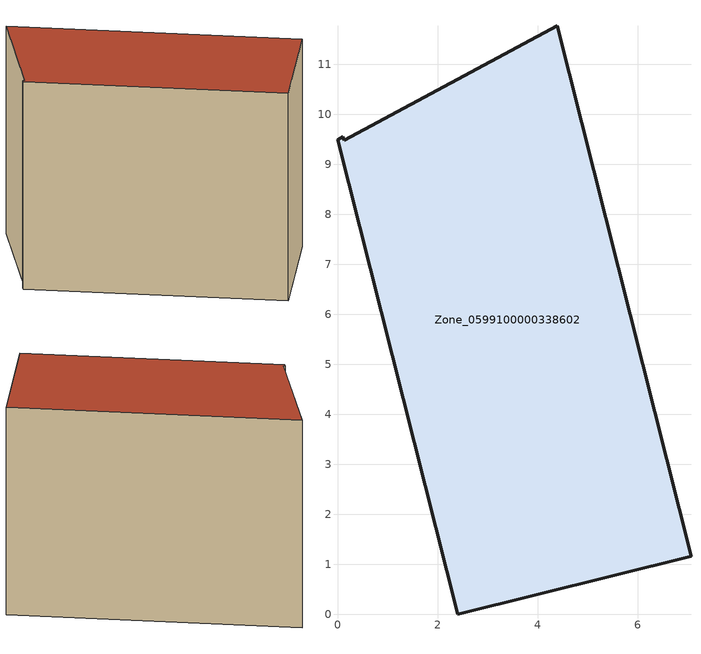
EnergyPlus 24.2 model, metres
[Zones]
Zone_0599100000338602
 floor ground (C_G): 4.39,11.78 7.07,1.17 2.41,0 0,9.5 0.1,9.55 0.13,9.49 z0
 wall outside (C_F): 2.41,0 7.07,1.17 4.39,11.78 0.13,9.49 0.1,9.55 0,9.5 2.41,0 z0:8.39
 roof outside (C_R): 7.07,1.17 4.39,11.78 0.13,9.49 0.1,9.55 0,9.5 2.41,0 z8.39
[BUILDING]
Pand.0599100000338602: North Axis=0; Terrain=City; Loads Convergence Tolerance Value=0.04; Temperature Convergence Tolerance Value=0.4; Solar Distribution=FullExterior; Maximum Number of Warmup Days=25; Minimum Number of Warmup Days=1
[Site:Location]
Rotterdam.The.Hague.AP_ZH_NLD Design_Conditions: Latitude=51.96; Longitude=4.45; Time Zone=1; Elevation=-4.5
[SITE:GROUNDTEMPERATURE:BUILDINGSURFACE]
18, 18, 18, 18, 18, 18, 18, 18, 18, 18, 18, 18
[MATERIAL] Thermal Absorptance=0.9; Solar Absorptance=0.7; Visible Absorptance=0.7
Name | Roughness | Thickness | Conductivity | Density | Specific Heat
G.TI.1992-2005 | MediumSmooth | 0.15 | 0.06 | 540 | 1210
F.TI.1992-2005 | Rough | 0.3 | 0.12 | 1920 | 840
R.TI.1992-2005 | MediumRough | 0.2 | 0.08 | 1500 | 1000
[CONSTRUCTION]
C_G: G.TI.1992-2005
C_F: F.TI.1992-2005
C_R: R.TI.1992-2005
[ZONE]
Zone_0599100000338602: Type=1; Multiplier=1; Ceiling Height=Autocalculate; Volume=Autocalculate; Floor Area=autocalculate; Part of Total Floor Area=Yes
[ZONEINFILTRATION:DESIGNFLOWRATE]
Infil_Zone_0599100000338602: Zone or ZoneList or Space or SpaceList=Zone_0599100000338602; Schedule=AlwaysOn; Design Flow Rate Calculation Method=Flow/Area; Flow Rate per Floor Area=0.0015; Constant Term Coefficient=1; Temperature Term Coefficient=0; Velocity Term Coefficient=0; Velocity Squared Term Coefficient=0
[HVACTEMPLATE:ZONE:IDEALLOADSAIRSYSTEM]
Zone_0599100000338602: Maximum Heating Supply Air Temperature=50; Minimum Cooling Supply Air Temperature=13; Maximum Heating Supply Air Humidity Ratio=0.0156; Minimum Cooling Supply Air Humidity Ratio=0.0077; Heating Limit=NoLimit; Cooling Limit=NoLimit; Dehumidification Control Type=ConstantSensibleHeatRatio; Cooling Sensible Heat Ratio=0.7; Dehumidification Setpoint=60; Humidification Control Type=None; Humidification Setpoint=30; Outdoor Air Method=None; Outdoor Air Flow Rate per Person=0.00944; Outdoor Air Flow Rate per Zone Floor Area=0; Outdoor Air Flow Rate per Zone=0; Demand Controlled Ventilation Type=None; Outdoor Air Economizer Type=NoEconomizer; Heat Recovery Type=None; Sensible Heat Recovery Effectiveness=0.7; Latent Heat Recovery Effectiveness=0.65
[ZONECONTROL:THERMOSTAT]
ThermostatControl_Zone_0599100000338602: Zone or ZoneList=Zone_0599100000338602; Control Type Schedule=DualSetpointControlType; Control 1=Thermostat_Zone_0599100000338602; Temperature Difference Between Cutout And Setpoint=0
[THERMOSTATSETPOINT:DUALSETPOINT]
Thermostat_Zone_0599100000338602: Heating Setpoint Temperature Schedule=HeatingSetpoint_Zone_0599100000338602; Cooling Setpoint Temperature Schedule=CoolingSetpoint_Zone_0599100000338602
[SCHEDULE:COMPACT]
HeatingSetpoint_Zone_0599100000338602: Through: 12/31, For: AllDays, Until: 24:00, 21
CoolingSetpoint_Zone_0599100000338602: Through: 12/31, For: AllDays, Until: 24:00, 24
DualSetpointControlType: Through: 12/31, For: AllDays, Until: 24:00, 4
AlwaysOn: Through: 12/31, For: AllDays, Until: 24:00, 1
